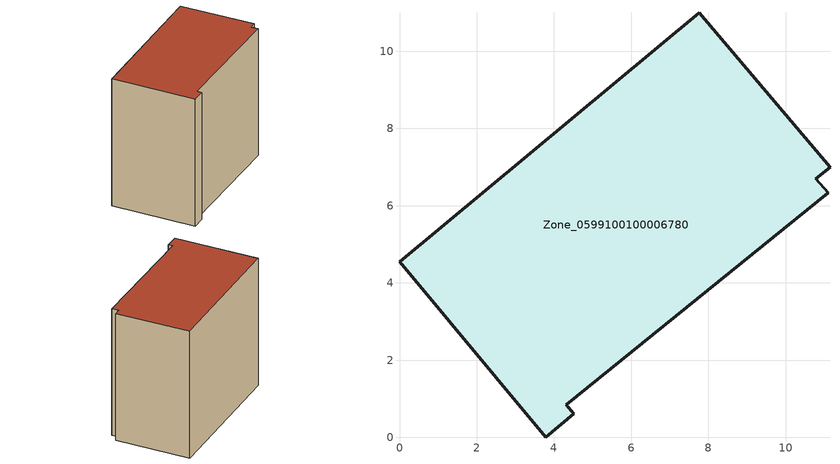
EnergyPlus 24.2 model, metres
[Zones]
Zone_0599100100006780
 floor ground (C_G): 10.78,6.7 11.11,6.33 4.32,0.84 4.52,0.61 3.78,0 0,4.55 7.76,11 11.15,7 z1.14
 wall outside (C_F): 0,4.55 3.78,0 4.52,0.61 4.32,0.84 11.11,6.33 10.78,6.7 11.15,7 7.76,11 0,4.55 z1.14:10.55
 roof outside (C_R): 11.15,7 7.76,11 0,4.55 3.78,0 4.52,0.61 4.32,0.84 11.11,6.33 10.78,6.7 z10.55
[BUILDING]
Pand.0599100100006780: North Axis=0; Terrain=City; Loads Convergence Tolerance Value=0.04; Temperature Convergence Tolerance Value=0.4; Solar Distribution=FullExterior; Maximum Number of Warmup Days=25; Minimum Number of Warmup Days=1
[Site:Location]
Rotterdam.The.Hague.AP_ZH_NLD Design_Conditions: Latitude=51.96; Longitude=4.45; Time Zone=1; Elevation=-4.5
[SITE:GROUNDTEMPERATURE:BUILDINGSURFACE]
18, 18, 18, 18, 18, 18, 18, 18, 18, 18, 18, 18
[MATERIAL] Thermal Absorptance=0.9; Solar Absorptance=0.7; Visible Absorptance=0.7
Name | Roughness | Thickness | Conductivity | Density | Specific Heat
G.TI.2015-2018 | MediumSmooth | 0.15 | 0.0428571 | 540 | 1210
F.TI.2015-2018 | Rough | 0.3 | 0.0666667 | 1920 | 840
R.TI.2015-2018 | MediumRough | 0.2 | 0.0333333 | 1500 | 1000
[CONSTRUCTION]
C_G: G.TI.2015-2018
C_F: F.TI.2015-2018
C_R: R.TI.2015-2018
[ZONE]
Zone_0599100100006780: Type=1; Multiplier=1; Ceiling Height=Autocalculate; Volume=Autocalculate; Floor Area=autocalculate; Part of Total Floor Area=Yes
[ZONEINFILTRATION:DESIGNFLOWRATE]
Infil_Zone_0599100100006780: Zone or ZoneList or Space or SpaceList=Zone_0599100100006780; Schedule=AlwaysOn; Design Flow Rate Calculation Method=Flow/Area; Flow Rate per Floor Area=0.0015; Constant Term Coefficient=1; Temperature Term Coefficient=0; Velocity Term Coefficient=0; Velocity Squared Term Coefficient=0
[HVACTEMPLATE:ZONE:IDEALLOADSAIRSYSTEM]
Zone_0599100100006780: Maximum Heating Supply Air Temperature=50; Minimum Cooling Supply Air Temperature=13; Maximum Heating Supply Air Humidity Ratio=0.0156; Minimum Cooling Supply Air Humidity Ratio=0.0077; Heating Limit=NoLimit; Cooling Limit=NoLimit; Dehumidification Control Type=ConstantSensibleHeatRatio; Cooling Sensible Heat Ratio=0.7; Dehumidification Setpoint=60; Humidification Control Type=None; Humidification Setpoint=30; Outdoor Air Method=None; Outdoor Air Flow Rate per Person=0.00944; Outdoor Air Flow Rate per Zone Floor Area=0; Outdoor Air Flow Rate per Zone=0; Demand Controlled Ventilation Type=None; Outdoor Air Economizer Type=NoEconomizer; Heat Recovery Type=None; Sensible Heat Recovery Effectiveness=0.7; Latent Heat Recovery Effectiveness=0.65
[ZONECONTROL:THERMOSTAT]
ThermostatControl_Zone_0599100100006780: Zone or ZoneList=Zone_0599100100006780; Control Type Schedule=DualSetpointControlType; Control 1=Thermostat_Zone_0599100100006780; Temperature Difference Between Cutout And Setpoint=0
[THERMOSTATSETPOINT:DUALSETPOINT]
Thermostat_Zone_0599100100006780: Heating Setpoint Temperature Schedule=HeatingSetpoint_Zone_0599100100006780; Cooling Setpoint Temperature Schedule=CoolingSetpoint_Zone_0599100100006780
[SCHEDULE:COMPACT]
HeatingSetpoint_Zone_0599100100006780: Through: 12/31, For: AllDays, Until: 24:00, 21
CoolingSetpoint_Zone_0599100100006780: Through: 12/31, For: AllDays, Until: 24:00, 24
DualSetpointControlType: Through: 12/31, For: AllDays, Until: 24:00, 4
AlwaysOn: Through: 12/31, For: AllDays, Until: 24:00, 1
